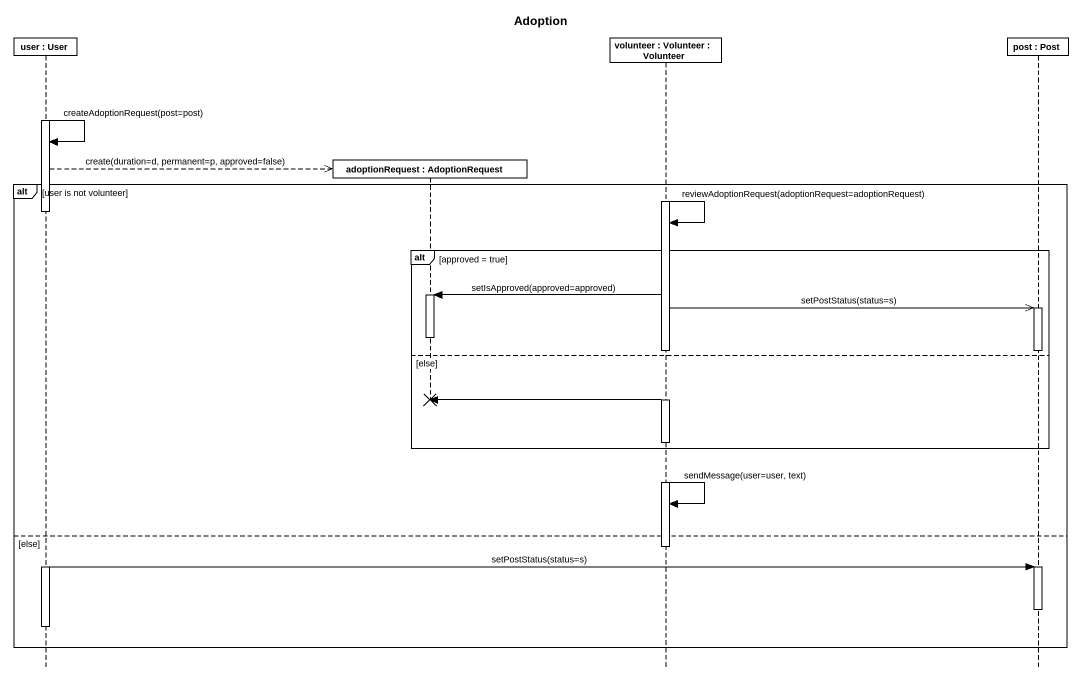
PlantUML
@startuml
title Adoption
hide footbox
participant "user : User" as user
participant "adoptionRequest : AdoptionRequest" as adoptionRequest
participant "volunteer : Volunteer : Volunteer" as volunteer_Volunteer
participant "post : Post" as post

activate user
user -> user : createAdoptionRequest(post=post)
user -->> adoptionRequest ** : create(duration=d, permanent=p, approved=false)
alt user is not volunteer
  activate volunteer_Volunteer
  deactivate user
  volunteer_Volunteer -> volunteer_Volunteer : reviewAdoptionRequest(adoptionRequest=adoptionRequest)
  alt approved = true
    volunteer_Volunteer -> adoptionRequest : setIsApproved(approved=approved)
    activate adoptionRequest
    volunteer_Volunteer ->> post : setPostStatus(status=s)
    activate post
    deactivate adoptionRequest
    deactivate post
  else else
    volunteer_Volunteer -> adoptionRequest !!
  end
  volunteer_Volunteer -> volunteer_Volunteer : sendMessage(user=user, text)
else else
  deactivate volunteer_Volunteer
  activate user
  user -> post : setPostStatus(status=s)
  activate post
  deactivate post
  deactivate user
end
@enduml
